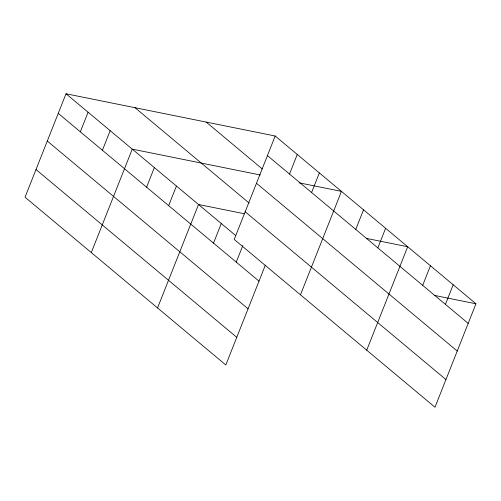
<?xml version="1.0" encoding="UTF-8"?>
<svg xmlns="http://www.w3.org/2000/svg" width="501" height="501" viewBox="0 0 501 501"><rect width="100%" height="100%" fill="white"/><g stroke="black" fill="none" stroke-linecap="round" stroke-linejoin="round"><path stroke-width="0.75" d="M275.187 136.009L234.23 239.459L434.993 407.238L475.95 303.788L275.187 136.009L66.007 93.762L25.05 197.212L225.813 364.991L265.336 265.167M80.335 131.819L88.095 112.218M102.417 150.275L110.176 130.673M91.301 252.579L132.264 149.129L260.307 174.987M146.586 187.186L154.346 167.585M168.668 205.642L176.427 186.04M157.552 307.946L198.515 204.496L244.532 213.789M213.507 243.11L221.267 223.509M236.259 262.129L242.872 245.427M289.509 174.066L297.268 154.465M311.591 192.522L319.356 172.92M300.481 294.826L341.438 191.376L299.254 182.852M355.76 229.433L363.519 209.831M377.848 247.889L385.607 228.287M366.732 350.193L407.689 246.742L366.275 238.376M422.681 285.357L430.447 265.755M445.433 304.37L453.198 284.768M434.536 295.421L475.95 303.788M267.428 155.611L468.191 323.389M206.155 122.069L262.261 168.956M256.468 183.278L457.231 351.057M135.038 107.702L249.041 202.974M245.183 211.791L445.946 379.564M66.007 93.762L235.639 235.52M58.248 113.364L259.011 281.142M47.294 141.038L248.058 308.81M36.003 169.545L236.766 337.323"/></g></svg>
